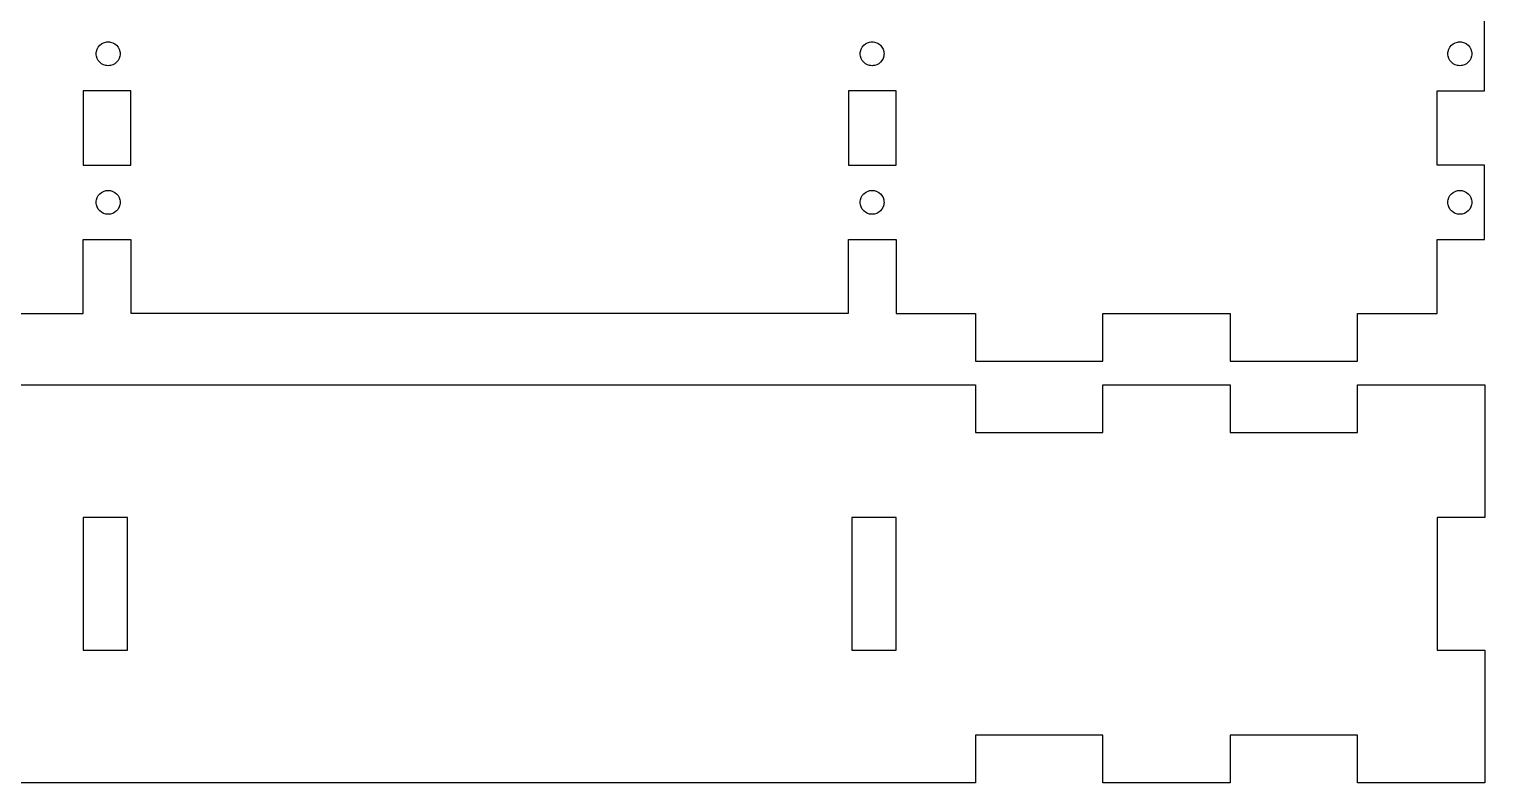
# Model space of a CAD drawing. Extents: x 1222 to 3994, y 2320 to 3800.
# Drawn here: x 2289.4 to 2472.4, y 3493.9 to 3588.6 of the extents above; entities that cross this region are included whole.
import ezdxf

# ---------------------------------------------------------------- set-up
doc = ezdxf.new("R2010")
doc.units = 0
doc.layers.add('____________', color=18, linetype='CONTINUOUS')

msp = doc.modelspace()

# ---------------------------------------------------------------- linework, layer by layer
at = {"layer": '____________'}
for points in [[(2286.26, 3552.83), (2296.26, 3552.83), (2296.26, 3562.16), (2302.21, 3562.16), (2302.21, 3552.9), (2392.43, 3552.9), (2392.43, 3562.16), (2398.38, 3562.16), (2398.38, 3552.83), (2408.38, 3552.83), (2408.38, 3546.88), (2424.38, 3546.88), (2424.38, 3552.83), (2440.38, 3552.83), (2440.38, 3546.88), (2456.38, 3546.88), (2456.38, 3552.83), (2466.38, 3552.83), (2466.38, 3562.16), (2472.32, 3562.16), (2472.32, 3571.49), (2466.38, 3571.49), (2466.38, 3580.83), (2472.32, 3580.83), (2472.32, 3590.16)], [(2286.26, 3543.9), (2302.26, 3543.9), (2302.26, 3543.9), (2302.26, 3543.9), (2392.38, 3543.9), (2392.38, 3543.9), (2408.38, 3543.9), (2408.38, 3537.9), (2424.38, 3537.9), (2424.38, 3543.9), (2440.38, 3543.9), (2440.38, 3537.9), (2456.38, 3537.9), (2456.38, 3543.9), (2472.38, 3543.9), (2472.38, 3527.24), (2466.38, 3527.24), (2466.38, 3510.57), (2472.38, 3510.57), (2472.38, 3493.9), (2456.38, 3493.9), (2456.38, 3499.9), (2440.38, 3499.9), (2440.38, 3493.9), (2424.38, 3493.9), (2424.38, 3499.9), (2408.38, 3499.9), (2408.38, 3493.9), (2392.82, 3493.9), (2392.82, 3493.9), (2301.82, 3493.9), (2301.82, 3493.9), (2286.26, 3493.9)]]:
    msp.add_lwpolyline(points, dxfattribs=at)
for points in [[(2297.88, 3585.47), (2297.88, 3585.62), (2297.91, 3585.77), (2297.99, 3586.05), (2298.13, 3586.31), (2298.32, 3586.53), (2298.54, 3586.71), (2298.79, 3586.85), (2299.07, 3586.94), (2299.22, 3586.96), (2299.38, 3586.97), (2299.53, 3586.96), (2299.68, 3586.94), (2299.96, 3586.85), (2300.22, 3586.71), (2300.44, 3586.53), (2300.62, 3586.31), (2300.76, 3586.05), (2300.85, 3585.77), (2300.87, 3585.62), (2300.88, 3585.47), (2300.87, 3585.32), (2300.85, 3585.17), (2300.76, 3584.88), (2300.62, 3584.63), (2300.44, 3584.41), (2300.22, 3584.22), (2299.96, 3584.09), (2299.68, 3584), (2299.53, 3583.98), (2299.38, 3583.97), (2299.22, 3583.98), (2299.07, 3584), (2298.79, 3584.09), (2298.54, 3584.22), (2298.32, 3584.41), (2298.13, 3584.63), (2297.99, 3584.88), (2297.91, 3585.17), (2297.88, 3585.32), (2297.88, 3585.47)], [(2393.88, 3585.47), (2393.88, 3585.62), (2393.91, 3585.77), (2393.99, 3586.05), (2394.13, 3586.31), (2394.32, 3586.53), (2394.54, 3586.71), (2394.79, 3586.85), (2395.07, 3586.94), (2395.22, 3586.96), (2395.38, 3586.97), (2395.53, 3586.96), (2395.68, 3586.94), (2395.96, 3586.85), (2396.22, 3586.71), (2396.44, 3586.53), (2396.62, 3586.31), (2396.76, 3586.05), (2396.85, 3585.77), (2396.87, 3585.62), (2396.88, 3585.47), (2396.87, 3585.32), (2396.85, 3585.17), (2396.76, 3584.88), (2396.62, 3584.63), (2396.44, 3584.41), (2396.22, 3584.22), (2395.96, 3584.09), (2395.68, 3584), (2395.53, 3583.98), (2395.38, 3583.97), (2395.22, 3583.98), (2395.07, 3584), (2394.79, 3584.09), (2394.54, 3584.22), (2394.32, 3584.41), (2394.13, 3584.63), (2393.99, 3584.88), (2393.91, 3585.17), (2393.88, 3585.32), (2393.88, 3585.47)], [(2467.73, 3585.47), (2467.74, 3585.62), (2467.76, 3585.77), (2467.85, 3586.05), (2467.98, 3586.31), (2468.17, 3586.53), (2468.39, 3586.71), (2468.64, 3586.85), (2468.93, 3586.94), (2469.08, 3586.96), (2469.23, 3586.97), (2469.38, 3586.96), (2469.53, 3586.94), (2469.81, 3586.85), (2470.07, 3586.71), (2470.29, 3586.53), (2470.47, 3586.31), (2470.61, 3586.05), (2470.7, 3585.77), (2470.72, 3585.62), (2470.73, 3585.47), (2470.72, 3585.32), (2470.7, 3585.17), (2470.61, 3584.88), (2470.47, 3584.63), (2470.29, 3584.41), (2470.07, 3584.22), (2469.81, 3584.09), (2469.53, 3584), (2469.38, 3583.98), (2469.23, 3583.97), (2469.08, 3583.98), (2468.93, 3584), (2468.64, 3584.09), (2468.39, 3584.22), (2468.17, 3584.41), (2467.98, 3584.63), (2467.85, 3584.88), (2467.76, 3585.17), (2467.74, 3585.32), (2467.73, 3585.47)], [(2302.21, 3571.49), (2302.21, 3580.83), (2296.26, 3580.83), (2296.26, 3571.49), (2302.21, 3571.49)], [(2392.43, 3580.83), (2392.43, 3571.49), (2398.38, 3571.49), (2398.38, 3580.83), (2392.43, 3580.83)], [(2297.88, 3566.81), (2297.88, 3566.97), (2297.91, 3567.11), (2297.99, 3567.4), (2298.13, 3567.65), (2298.32, 3567.87), (2298.54, 3568.06), (2298.79, 3568.19), (2299.07, 3568.28), (2299.22, 3568.3), (2299.38, 3568.31), (2299.53, 3568.3), (2299.68, 3568.28), (2299.96, 3568.19), (2300.22, 3568.06), (2300.44, 3567.87), (2300.62, 3567.65), (2300.76, 3567.4), (2300.85, 3567.11), (2300.87, 3566.97), (2300.88, 3566.81), (2300.87, 3566.66), (2300.85, 3566.51), (2300.76, 3566.23), (2300.62, 3565.97), (2300.44, 3565.75), (2300.22, 3565.57), (2299.96, 3565.43), (2299.68, 3565.34), (2299.53, 3565.32), (2299.38, 3565.31), (2299.22, 3565.32), (2299.07, 3565.34), (2298.79, 3565.43), (2298.54, 3565.57), (2298.32, 3565.75), (2298.13, 3565.97), (2297.99, 3566.23), (2297.91, 3566.51), (2297.88, 3566.66), (2297.88, 3566.81)], [(2393.88, 3566.81), (2393.88, 3566.97), (2393.91, 3567.11), (2393.99, 3567.4), (2394.13, 3567.65), (2394.32, 3567.87), (2394.54, 3568.06), (2394.79, 3568.19), (2395.07, 3568.28), (2395.22, 3568.3), (2395.38, 3568.31), (2395.53, 3568.3), (2395.68, 3568.28), (2395.96, 3568.19), (2396.22, 3568.06), (2396.44, 3567.87), (2396.62, 3567.65), (2396.76, 3567.4), (2396.85, 3567.11), (2396.87, 3566.97), (2396.88, 3566.81), (2396.87, 3566.66), (2396.85, 3566.51), (2396.76, 3566.23), (2396.62, 3565.97), (2396.44, 3565.75), (2396.22, 3565.57), (2395.96, 3565.43), (2395.68, 3565.34), (2395.53, 3565.32), (2395.38, 3565.31), (2395.22, 3565.32), (2395.07, 3565.34), (2394.79, 3565.43), (2394.54, 3565.57), (2394.32, 3565.75), (2394.13, 3565.97), (2393.99, 3566.23), (2393.91, 3566.51), (2393.88, 3566.66), (2393.88, 3566.81)], [(2467.73, 3566.81), (2467.74, 3566.97), (2467.76, 3567.11), (2467.85, 3567.4), (2467.98, 3567.65), (2468.17, 3567.87), (2468.39, 3568.06), (2468.64, 3568.19), (2468.93, 3568.28), (2469.08, 3568.3), (2469.23, 3568.31), (2469.38, 3568.3), (2469.53, 3568.28), (2469.81, 3568.19), (2470.07, 3568.06), (2470.29, 3567.87), (2470.47, 3567.65), (2470.61, 3567.4), (2470.7, 3567.11), (2470.72, 3566.97), (2470.73, 3566.81), (2470.72, 3566.66), (2470.7, 3566.51), (2470.61, 3566.23), (2470.47, 3565.97), (2470.29, 3565.75), (2470.07, 3565.57), (2469.81, 3565.43), (2469.53, 3565.34), (2469.38, 3565.32), (2469.23, 3565.31), (2469.08, 3565.32), (2468.93, 3565.34), (2468.64, 3565.43), (2468.39, 3565.57), (2468.17, 3565.75), (2467.98, 3565.97), (2467.85, 3566.23), (2467.76, 3566.51), (2467.74, 3566.66), (2467.73, 3566.81)], [(2301.82, 3510.57), (2301.82, 3527.24), (2296.26, 3527.24), (2296.26, 3510.57), (2301.82, 3510.57)], [(2392.82, 3510.57), (2398.38, 3510.57), (2398.38, 3527.24), (2392.82, 3527.24), (2392.82, 3510.57)]]:
    msp.add_lwpolyline(points, close=True, dxfattribs=at)

doc.saveas('drawing.dxf')
